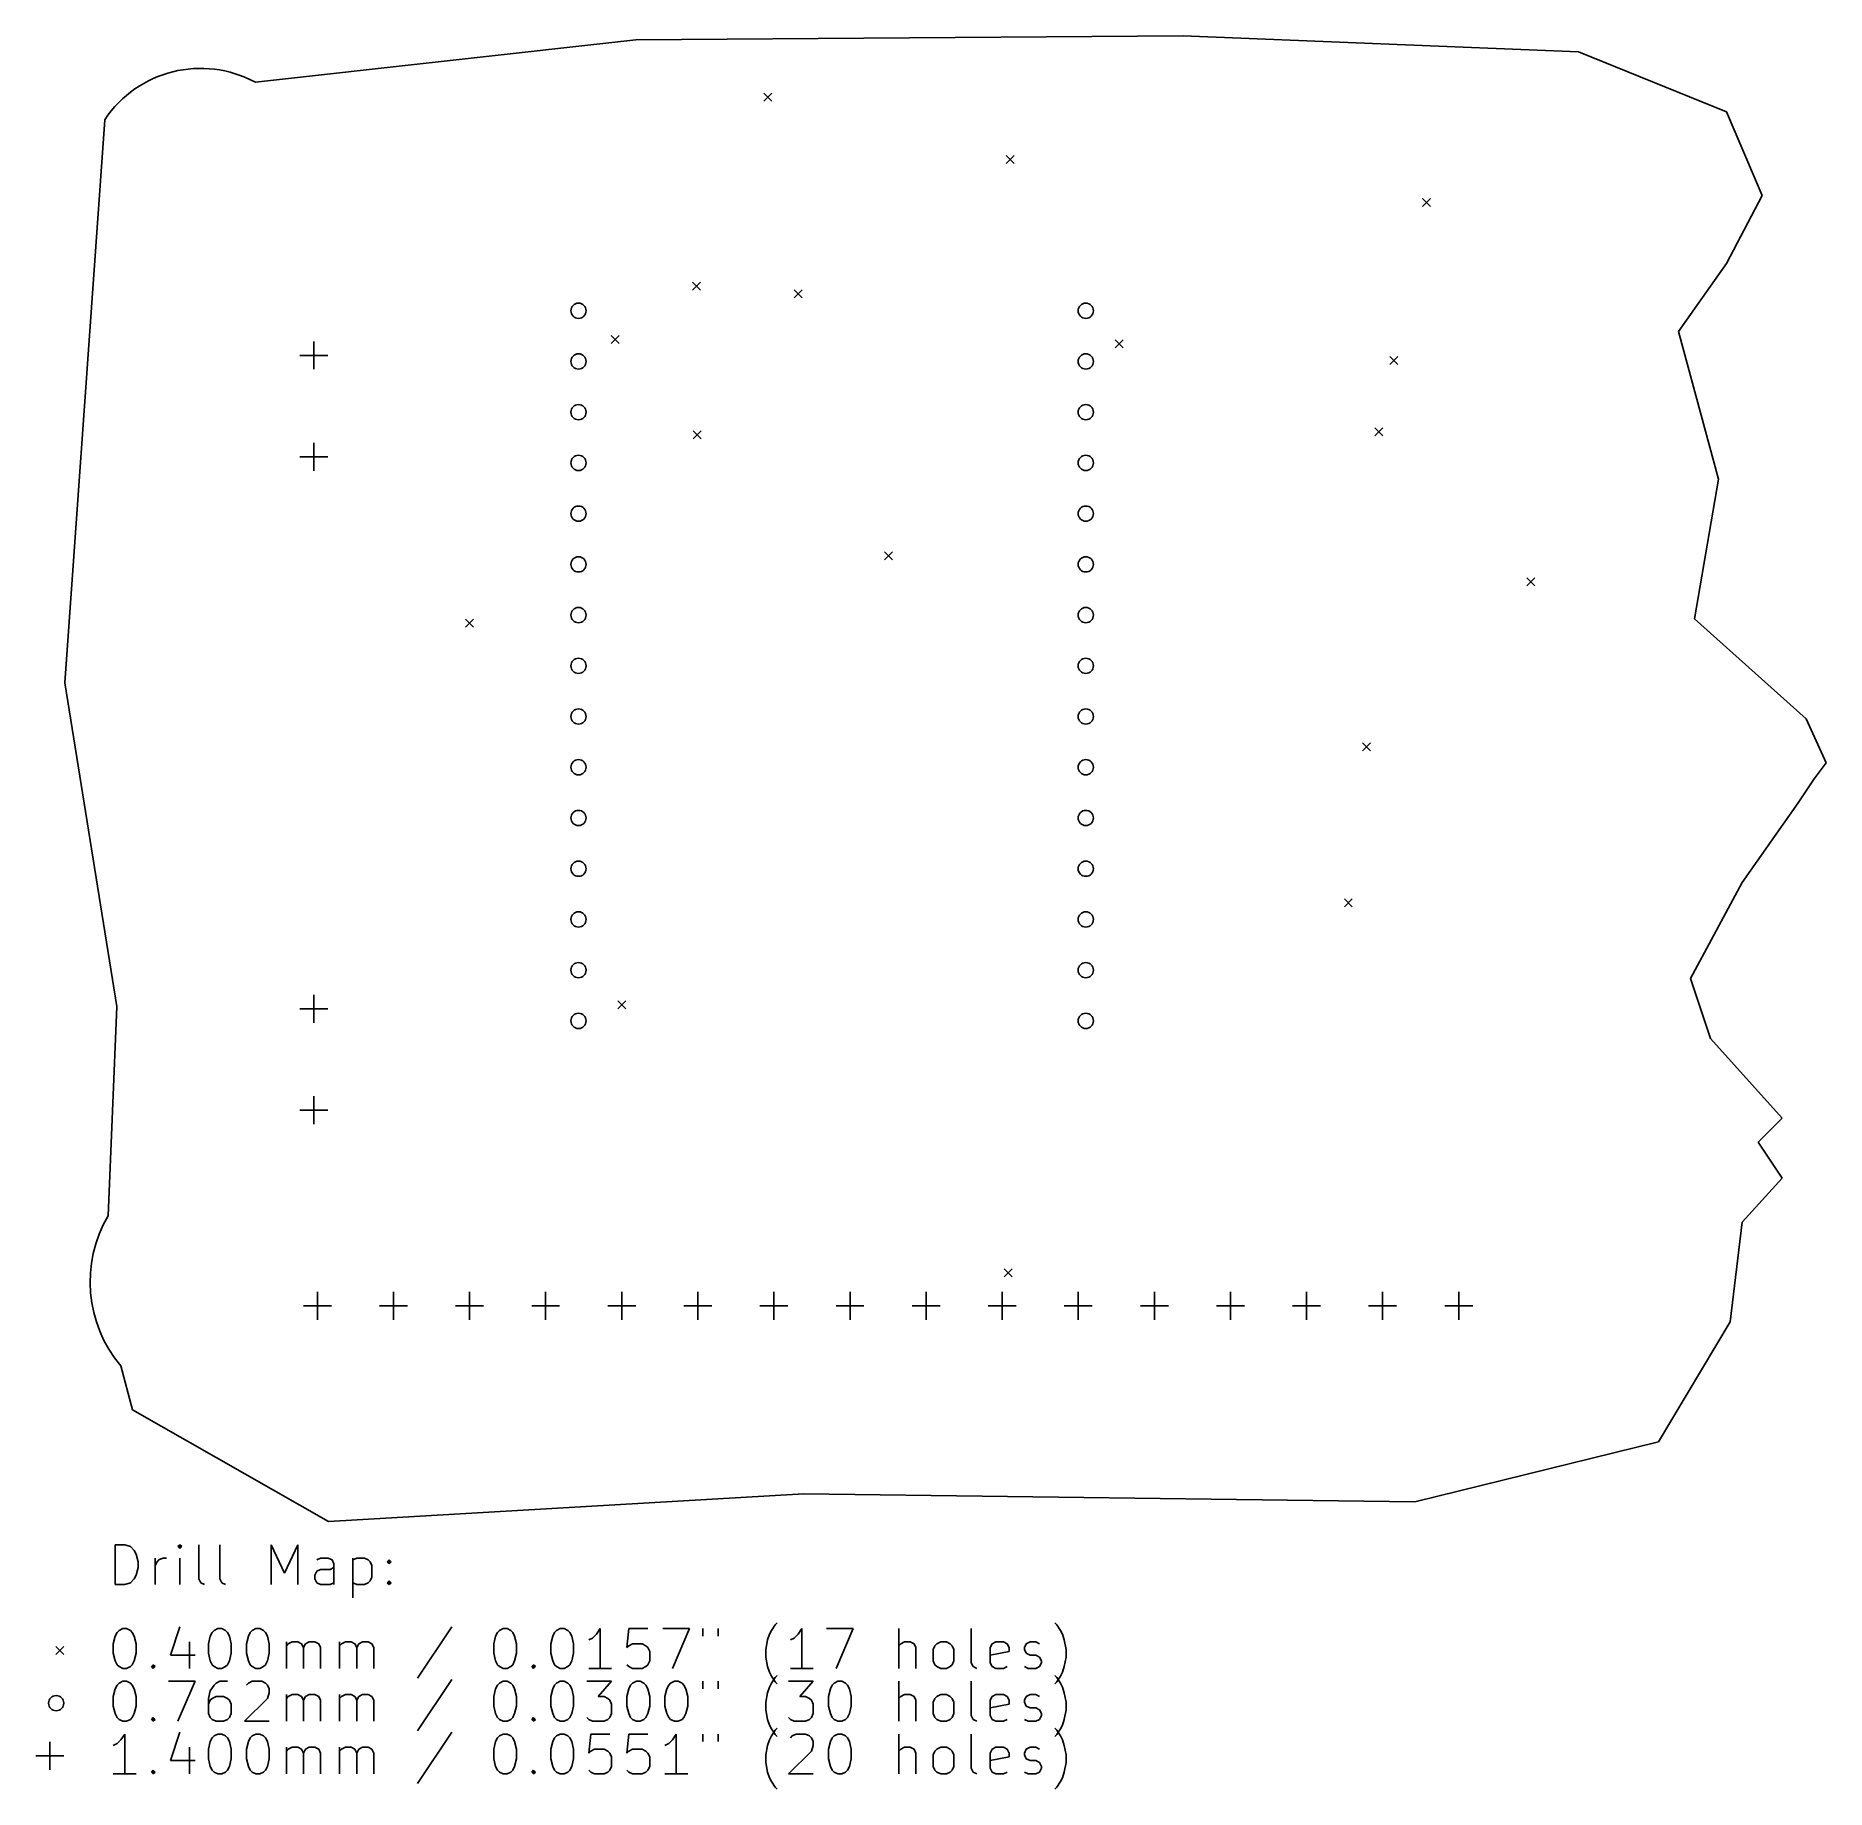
# Model space of a CAD drawing. Extents: x 84 to 173.6, y -135.4 to -47.6.
import ezdxf

# ---------------------------------------------------------------- set-up
doc = ezdxf.new("R2010")
doc.units = 0
doc.layers.add('BLACK', color=7, linetype='CONTINUOUS')

msp = doc.modelspace()

# ---------------------------------------------------------------- linework, layer by layer
at = {"layer": 'BLACK', "linetype": 'CONTINUOUS'}
for p, q in [((94.9432, -49.9251), (114, -47.8)), ((114, -47.8), (141.4, -47.6)), ((141.4, -47.6), (161.2, -48.4)), ((161.2, -48.4), (168.6, -51.4)), ((120.408, -50.4799), (120.808, -50.8799)), ((120.808, -50.4799), (120.408, -50.8799)), ((85.4, -80), (87.4, -51.8)), ((168.6, -51.4), (170.4, -55.6)), ((132.534, -53.6), (132.934, -54)), ((132.934, -53.6), (132.534, -54)), ((153.386, -55.7536), (153.786, -56.1536)), ((153.786, -55.7536), (153.386, -56.1536)), ((170.4, -55.6), (168.6, -59)), ((168.6, -59), (166.2, -62.4)), ((116.832, -59.9375), (117.232, -60.3375)), ((117.232, -59.9375), (116.832, -60.3375)), ((121.93, -60.3178), (122.33, -60.7178)), ((122.33, -60.3178), (121.93, -60.7178)), ((112.76, -62.603), (113.16, -63.003)), ((113.16, -62.603), (112.76, -63.003)), ((166.2, -62.4), (168.2, -69.8)), ((97.1775, -63.6), (98.5775, -63.6)), ((97.8775, -62.9), (97.8775, -64.3)), ((137.998, -62.826), (138.398, -63.226)), ((138.398, -62.826), (137.998, -63.226)), ((151.746, -63.6663), (152.146, -64.0663)), ((152.146, -63.6663), (151.746, -64.0663)), ((150.999, -67.2286), (151.399, -67.6286)), ((151.399, -67.2286), (150.999, -67.6286)), ((97.8775, -67.98), (97.8775, -69.38)), ((116.869, -67.3844), (117.269, -67.7844)), ((117.269, -67.3844), (116.869, -67.7844)), ((97.1775, -68.68), (98.5775, -68.68)), ((168.2, -69.8), (167, -76.8)), ((126.452, -73.4383), (126.852, -73.8383)), ((126.852, -73.4383), (126.452, -73.8383)), ((158.608, -74.7429), (159.008, -75.1429)), ((159.008, -74.7429), (158.608, -75.1429)), ((105.459, -76.8034), (105.859, -77.2034)), ((105.859, -76.8034), (105.459, -77.2034)), ((167, -76.8), (172.6, -81.8)), ((88, -96.2), (85.4, -80)), ((172.6, -81.8), (173.6, -84)), ((150.376, -83.006), (150.776, -83.406)), ((150.776, -83.006), (150.376, -83.406)), ((173.6, -84), (173, -84.8)), ((173, -84.8), (172.2, -86)), ((172.2, -86), (169.4, -90)), ((169.4, -90), (166.8, -94.8)), ((149.472, -90.8094), (149.872, -91.2094)), ((149.872, -90.8094), (149.472, -91.2094)), ((166.8, -94.8), (167.8, -97.8)), ((97.8775, -95.62), (97.8775, -97.02)), ((113.091, -95.9205), (113.491, -96.3205)), ((113.491, -95.9205), (113.091, -96.3205)), ((87.5716, -106.689), (88, -96.2)), ((97.1775, -96.32), (98.5775, -96.32)), ((167.8, -97.8), (171.4, -101.8)), ((97.8775, -100.7), (97.8775, -102.1)), ((97.1775, -101.4), (98.5775, -101.4)), ((171.4, -101.8), (170.2, -103)), ((170.2, -103), (171.4, -104.8)), ((171.4, -104.8), (169.4, -107)), ((169.4, -107), (168.8, -112)), ((132.447, -109.342), (132.847, -109.742)), ((132.847, -109.342), (132.447, -109.742)), ((98.05, -110.5), (98.05, -111.9)), ((101.86, -110.5), (101.86, -111.9)), ((105.67, -110.5), (105.67, -111.9)), ((109.48, -110.5), (109.48, -111.9)), ((113.29, -110.5), (113.29, -111.9)), ((117.1, -110.5), (117.1, -111.9)), ((120.91, -110.5), (120.91, -111.9)), ((124.72, -110.5), (124.72, -111.9)), ((128.53, -110.5), (128.53, -111.9)), ((132.34, -110.5), (132.34, -111.9)), ((136.15, -110.5), (136.15, -111.9)), ((139.96, -110.5), (139.96, -111.9)), ((143.77, -110.5), (143.77, -111.9)), ((147.58, -110.5), (147.58, -111.9)), ((151.39, -110.5), (151.39, -111.9)), ((155.2, -110.5), (155.2, -111.9)), ((97.35, -111.2), (98.75, -111.2)), ((101.16, -111.2), (102.56, -111.2)), ((104.97, -111.2), (106.37, -111.2)), ((108.78, -111.2), (110.18, -111.2)), ((112.59, -111.2), (113.99, -111.2)), ((116.4, -111.2), (117.8, -111.2)), ((120.21, -111.2), (121.61, -111.2)), ((124.02, -111.2), (125.42, -111.2)), ((127.83, -111.2), (129.23, -111.2)), ((131.64, -111.2), (133.04, -111.2)), ((135.45, -111.2), (136.85, -111.2)), ((139.26, -111.2), (140.66, -111.2)), ((143.07, -111.2), (144.47, -111.2)), ((146.88, -111.2), (148.28, -111.2)), ((150.69, -111.2), (152.09, -111.2)), ((154.5, -111.2), (155.9, -111.2)), ((168.8, -112), (165.2, -118)), ((88.8, -116.4), (88.2, -114.2)), ((98.6, -122), (88.8, -116.4)), ((165.2, -118), (153, -121)), ((122.4, -120.6), (98.6, -122)), ((153, -121), (122.4, -120.6)), ((87.9262, -125.155), (87.9262, -123.155)), ((87.9262, -123.155), (88.4024, -123.155)), ((88.4024, -123.155), (88.6881, -123.25)), ((88.6881, -123.25), (88.8786, -123.44)), ((88.8786, -123.44), (88.9738, -123.631)), ((88.9738, -123.631), (89.069, -124.012)), ((91.1643, -123.155), (91.069, -123.25)), ((91.069, -123.25), (91.1643, -123.345)), ((91.2595, -123.25), (91.1643, -123.155)), ((91.1643, -123.155), (91.1643, -123.345)), ((91.1643, -123.345), (91.2595, -123.25)), ((92.1167, -124.869), (92.1167, -123.155)), ((93.1643, -124.869), (93.1643, -123.155)), ((95.7357, -125.155), (95.7357, -123.155)), ((95.7357, -123.155), (96.4024, -124.583)), ((96.4024, -124.583), (97.069, -123.155)), ((97.069, -123.155), (97.069, -125.155)), ((89.069, -124.298), (88.9738, -124.679)), ((89.069, -124.012), (89.069, -124.298)), ((89.9262, -125.155), (89.9262, -123.821)), ((89.9262, -124.202), (90.0214, -124.012)), ((90.0214, -124.012), (90.1167, -123.917)), ((90.1167, -123.917), (90.3071, -123.821)), ((90.3071, -123.821), (90.4976, -123.821)), ((91.1643, -125.155), (91.1643, -123.821)), ((97.9262, -124.679), (98.0214, -124.488)), ((98.2119, -123.821), (98.0214, -123.917)), ((98.0214, -124.488), (98.2119, -124.393)), ((98.5929, -123.821), (98.2119, -123.821)), ((98.2119, -124.393), (98.6881, -124.393)), ((98.7833, -123.917), (98.5929, -123.821)), ((98.6881, -124.393), (98.8786, -124.298)), ((98.8786, -124.107), (98.7833, -123.917)), ((98.8786, -125.155), (98.8786, -124.107)), ((99.831, -123.821), (99.831, -125.821)), ((99.831, -123.917), (100.021, -123.821)), ((100.021, -123.821), (100.402, -123.821)), ((100.402, -123.821), (100.593, -123.917)), ((100.593, -123.917), (100.688, -124.012)), ((100.688, -124.012), (100.783, -124.202)), ((100.783, -124.202), (100.783, -124.774)), ((101.545, -124.012), (101.64, -123.917)), ((101.64, -124.107), (101.545, -124.012)), ((101.64, -123.917), (101.736, -124.012)), ((101.64, -123.917), (101.64, -124.107)), ((101.736, -124.012), (101.64, -124.107)), ((88.4024, -125.155), (87.9262, -125.155)), ((88.6881, -125.06), (88.4024, -125.155)), ((88.8786, -124.869), (88.6881, -125.06)), ((88.9738, -124.679), (88.8786, -124.869)), ((92.2119, -125.06), (92.1167, -124.869)), ((92.4024, -125.155), (92.2119, -125.06)), ((93.2595, -125.06), (93.1643, -124.869)), ((93.45, -125.155), (93.2595, -125.06)), ((97.9262, -124.869), (97.9262, -124.679)), ((98.0214, -125.06), (97.9262, -124.869)), ((98.2119, -125.155), (98.0214, -125.06)), ((98.6881, -125.155), (98.2119, -125.155)), ((98.8786, -125.06), (98.6881, -125.155)), ((100.021, -125.155), (99.831, -125.06)), ((100.402, -125.155), (100.021, -125.155)), ((100.593, -125.06), (100.402, -125.155)), ((100.688, -124.964), (100.593, -125.06)), ((100.783, -124.774), (100.688, -124.964)), ((101.545, -125.06), (101.64, -124.964)), ((101.64, -125.155), (101.545, -125.06)), ((101.64, -124.964), (101.736, -125.06)), ((101.64, -124.964), (101.64, -125.155)), ((101.736, -125.06), (101.64, -125.155)), ((91.1643, -127.26), (90.6881, -128.688)), ((104.783, -127.26), (103.069, -129.831)), ((120.783, -127.45), (120.974, -127.164)), ((120.974, -127.164), (121.069, -127.069)), ((135.069, -127.164), (134.974, -127.069)), ((135.26, -127.45), (135.069, -127.164)), ((87.831, -128.117), (87.9262, -127.736)), ((87.831, -128.593), (87.831, -128.117)), ((87.9262, -127.736), (88.0214, -127.545)), ((88.0214, -127.545), (88.1167, -127.45)), ((88.1167, -127.45), (88.3071, -127.355)), ((88.3071, -127.355), (88.4976, -127.355)), ((88.4976, -127.355), (88.6881, -127.45)), ((88.6881, -127.45), (88.7833, -127.545)), ((88.7833, -127.545), (88.8786, -127.736)), ((88.8786, -127.736), (88.9738, -128.117)), ((88.9738, -128.117), (88.9738, -128.593)), ((91.6405, -128.021), (91.6405, -129.355)), ((92.5929, -128.117), (92.6881, -127.736)), ((92.5929, -128.593), (92.5929, -128.117)), ((92.6881, -127.736), (92.7833, -127.545)), ((92.7833, -127.545), (92.8786, -127.45)), ((92.8786, -127.45), (93.069, -127.355)), ((93.069, -127.355), (93.2595, -127.355)), ((93.2595, -127.355), (93.45, -127.45)), ((93.45, -127.45), (93.5452, -127.545)), ((93.5452, -127.545), (93.6405, -127.736)), ((93.6405, -127.736), (93.7357, -128.117)), ((93.7357, -128.117), (93.7357, -128.593)), ((94.4976, -128.117), (94.5929, -127.736)), ((94.4976, -128.593), (94.4976, -128.117)), ((94.5929, -127.736), (94.6881, -127.545)), ((94.6881, -127.545), (94.7833, -127.45)), ((94.7833, -127.45), (94.9738, -127.355)), ((94.9738, -127.355), (95.1643, -127.355)), ((95.1643, -127.355), (95.3548, -127.45)), ((95.3548, -127.45), (95.45, -127.545)), ((95.45, -127.545), (95.5452, -127.736)), ((95.5452, -127.736), (95.6405, -128.117)), ((95.6405, -128.117), (95.6405, -128.593)), ((96.4976, -129.355), (96.4976, -128.021)), ((96.4976, -128.212), (96.5929, -128.117)), ((96.5929, -128.117), (96.7833, -128.021)), ((96.7833, -128.021), (97.069, -128.021)), ((97.069, -128.021), (97.2595, -128.117)), ((97.2595, -128.117), (97.3548, -128.307)), ((97.3548, -128.307), (97.45, -128.117)), ((97.45, -128.117), (97.6405, -128.021)), ((97.6405, -128.021), (97.9262, -128.021)), ((97.9262, -128.021), (98.1167, -128.117)), ((98.1167, -128.117), (98.2119, -128.307)), ((99.1643, -129.355), (99.1643, -128.021)), ((99.1643, -128.212), (99.2595, -128.117)), ((99.2595, -128.117), (99.45, -128.021)), ((99.45, -128.021), (99.7357, -128.021)), ((99.7357, -128.021), (99.9262, -128.117)), ((99.9262, -128.117), (100.021, -128.307)), ((100.021, -128.307), (100.117, -128.117)), ((100.117, -128.117), (100.307, -128.021)), ((100.307, -128.021), (100.593, -128.021)), ((100.593, -128.021), (100.783, -128.117)), ((100.783, -128.117), (100.879, -128.307)), ((106.879, -128.117), (106.974, -127.736)), ((106.879, -128.593), (106.879, -128.117)), ((106.974, -127.736), (107.069, -127.545)), ((107.069, -127.545), (107.164, -127.45)), ((107.164, -127.45), (107.355, -127.355)), ((107.355, -127.355), (107.545, -127.355)), ((107.545, -127.355), (107.736, -127.45)), ((107.736, -127.45), (107.831, -127.545)), ((107.831, -127.545), (107.926, -127.736)), ((107.926, -127.736), (108.021, -128.117)), ((108.021, -128.117), (108.021, -128.593)), ((109.736, -128.117), (109.831, -127.736)), ((109.736, -128.593), (109.736, -128.117)), ((109.831, -127.736), (109.926, -127.545)), ((109.926, -127.545), (110.021, -127.45)), ((110.021, -127.45), (110.212, -127.355)), ((110.212, -127.355), (110.402, -127.355)), ((110.402, -127.355), (110.593, -127.45)), ((110.593, -127.45), (110.688, -127.545)), ((110.688, -127.545), (110.783, -127.736)), ((110.783, -127.736), (110.879, -128.117)), ((110.879, -128.117), (110.879, -128.593)), ((111.831, -127.831), (111.64, -127.926)), ((112.021, -127.64), (111.831, -127.831)), ((112.212, -127.355), (112.021, -127.64)), ((112.212, -129.355), (112.212, -127.355)), ((113.64, -127.355), (113.545, -128.307)), ((114.593, -127.355), (113.64, -127.355)), ((113.64, -128.212), (113.831, -128.117)), ((113.831, -128.117), (114.307, -128.117)), ((114.307, -128.117), (114.498, -128.212)), ((115.355, -127.355), (116.688, -127.355)), ((116.688, -127.355), (115.831, -129.355)), ((117.355, -127.355), (117.355, -127.736)), ((118.117, -127.355), (118.117, -127.736)), ((120.498, -128.402), (120.593, -127.926)), ((120.593, -127.926), (120.688, -127.64)), ((120.688, -127.64), (120.783, -127.45)), ((121.926, -127.831), (121.736, -127.926)), ((122.117, -127.64), (121.926, -127.831)), ((122.307, -127.355), (122.117, -127.64)), ((122.307, -129.355), (122.307, -127.355)), ((123.545, -127.355), (124.879, -127.355)), ((124.879, -127.355), (124.021, -129.355)), ((127.164, -129.355), (127.164, -127.355)), ((127.26, -128.117), (127.164, -128.212)), ((127.45, -128.021), (127.26, -128.117)), ((127.736, -128.021), (127.45, -128.021)), ((127.926, -128.117), (127.736, -128.021)), ((128.021, -128.307), (127.926, -128.117)), ((128.974, -128.212), (129.069, -128.117)), ((129.069, -128.117), (129.26, -128.021)), ((129.26, -128.021), (129.545, -128.021)), ((129.545, -128.021), (129.736, -128.117)), ((129.736, -128.117), (129.831, -128.212)), ((130.783, -129.069), (130.783, -127.355)), ((131.736, -128.307), (131.831, -128.117)), ((131.831, -128.117), (132.021, -128.021)), ((132.021, -128.021), (132.402, -128.021)), ((132.402, -128.021), (132.593, -128.117)), ((132.593, -128.117), (132.688, -128.307)), ((133.45, -128.307), (133.545, -128.117)), ((133.545, -128.117), (133.736, -128.021)), ((133.736, -128.021), (134.021, -128.021)), ((134.021, -128.021), (134.212, -128.117)), ((135.355, -127.64), (135.26, -127.45)), ((135.45, -127.926), (135.355, -127.64)), ((135.545, -128.402), (135.45, -127.926)), ((84.95, -128.25), (85.35, -128.65)), ((85.35, -128.25), (84.95, -128.65)), ((87.9262, -128.974), (87.831, -128.593)), ((88.0214, -129.164), (87.9262, -128.974)), ((88.8786, -128.974), (88.7833, -129.164)), ((88.9738, -128.593), (88.8786, -128.974)), ((90.6881, -128.688), (91.9262, -128.688)), ((92.6881, -128.974), (92.5929, -128.593)), ((92.7833, -129.164), (92.6881, -128.974)), ((93.6405, -128.974), (93.5452, -129.164)), ((93.7357, -128.593), (93.6405, -128.974)), ((94.5929, -128.974), (94.4976, -128.593)), ((94.6881, -129.164), (94.5929, -128.974)), ((95.5452, -128.974), (95.45, -129.164)), ((95.6405, -128.593), (95.5452, -128.974)), ((97.3548, -128.307), (97.3548, -129.355)), ((98.2119, -128.307), (98.2119, -129.355)), ((100.021, -128.307), (100.021, -129.355)), ((100.879, -128.307), (100.879, -129.355)), ((106.974, -128.974), (106.879, -128.593)), ((107.069, -129.164), (106.974, -128.974)), ((107.926, -128.974), (107.831, -129.164)), ((108.021, -128.593), (107.926, -128.974)), ((109.831, -128.974), (109.736, -128.593)), ((109.926, -129.164), (109.831, -128.974)), ((110.783, -128.974), (110.688, -129.164)), ((110.879, -128.593), (110.783, -128.974)), ((113.545, -128.307), (113.64, -128.212)), ((114.498, -128.212), (114.593, -128.307)), ((114.593, -128.307), (114.688, -128.498)), ((114.688, -128.974), (114.593, -129.164)), ((114.688, -128.498), (114.688, -128.974)), ((120.498, -128.783), (120.498, -128.402)), ((120.593, -129.26), (120.498, -128.783)), ((128.021, -129.355), (128.021, -128.307)), ((128.879, -128.402), (128.974, -128.212)), ((128.879, -128.974), (128.879, -128.402)), ((128.974, -129.164), (128.879, -128.974)), ((129.831, -128.212), (129.926, -128.402)), ((129.926, -128.974), (129.831, -129.164)), ((129.926, -128.402), (129.926, -128.974)), ((130.879, -129.26), (130.783, -129.069)), ((131.736, -129.069), (131.736, -128.307)), ((132.688, -128.498), (131.736, -128.688)), ((131.831, -129.26), (131.736, -129.069)), ((132.688, -128.307), (132.688, -128.498)), ((133.45, -128.402), (133.45, -128.307)), ((133.545, -128.593), (133.45, -128.402)), ((133.736, -128.688), (133.545, -128.593)), ((134.021, -128.688), (133.736, -128.688)), ((134.212, -128.783), (134.021, -128.688)), ((134.307, -128.974), (134.212, -128.783)), ((134.212, -129.26), (134.307, -129.069)), ((134.307, -129.069), (134.307, -128.974)), ((135.45, -129.26), (135.545, -128.783)), ((135.545, -128.783), (135.545, -128.402)), ((88.1167, -129.26), (88.0214, -129.164)), ((88.3071, -129.355), (88.1167, -129.26)), ((88.4976, -129.355), (88.3071, -129.355)), ((88.6881, -129.26), (88.4976, -129.355)), ((88.7833, -129.164), (88.6881, -129.26)), ((89.7357, -129.26), (89.831, -129.164)), ((89.831, -129.355), (89.7357, -129.26)), ((89.831, -129.164), (89.9262, -129.26)), ((89.831, -129.164), (89.831, -129.355)), ((89.9262, -129.26), (89.831, -129.355)), ((92.8786, -129.26), (92.7833, -129.164)), ((93.069, -129.355), (92.8786, -129.26)), ((93.2595, -129.355), (93.069, -129.355)), ((93.45, -129.26), (93.2595, -129.355)), ((93.5452, -129.164), (93.45, -129.26)), ((94.7833, -129.26), (94.6881, -129.164)), ((94.9738, -129.355), (94.7833, -129.26)), ((95.1643, -129.355), (94.9738, -129.355)), ((95.3548, -129.26), (95.1643, -129.355)), ((95.45, -129.164), (95.3548, -129.26)), ((104.783, -129.9), (103.069, -132.471)), ((107.164, -129.26), (107.069, -129.164)), ((107.355, -129.355), (107.164, -129.26)), ((107.545, -129.355), (107.355, -129.355)), ((107.736, -129.26), (107.545, -129.355)), ((107.831, -129.164), (107.736, -129.26)), ((108.783, -129.26), (108.879, -129.164)), ((108.879, -129.355), (108.783, -129.26)), ((108.879, -129.164), (108.974, -129.26)), ((108.879, -129.164), (108.879, -129.355)), ((108.974, -129.26), (108.879, -129.355)), ((110.021, -129.26), (109.926, -129.164)), ((110.212, -129.355), (110.021, -129.26)), ((110.402, -129.355), (110.212, -129.355)), ((110.593, -129.26), (110.402, -129.355)), ((110.688, -129.164), (110.593, -129.26)), ((112.783, -129.355), (111.64, -129.355)), ((113.64, -129.26), (113.545, -129.164)), ((113.831, -129.355), (113.64, -129.26)), ((114.307, -129.355), (113.831, -129.355)), ((114.498, -129.26), (114.307, -129.355)), ((114.593, -129.164), (114.498, -129.26)), ((120.688, -129.545), (120.593, -129.26)), ((120.783, -129.736), (120.688, -129.545)), ((120.974, -130.021), (120.783, -129.736)), ((120.783, -130.09), (120.974, -129.804)), ((120.974, -129.804), (121.069, -129.709)), ((122.879, -129.355), (121.736, -129.355)), ((129.069, -129.26), (128.974, -129.164)), ((129.26, -129.355), (129.069, -129.26)), ((129.545, -129.355), (129.26, -129.355)), ((129.736, -129.26), (129.545, -129.355)), ((129.831, -129.164), (129.736, -129.26)), ((131.069, -129.355), (130.879, -129.26)), ((132.021, -129.355), (131.831, -129.26)), ((132.402, -129.355), (132.021, -129.355)), ((132.593, -129.26), (132.402, -129.355)), ((133.45, -129.26), (133.64, -129.355)), ((133.64, -129.355), (134.021, -129.355)), ((134.021, -129.355), (134.212, -129.26)), ((135.069, -129.804), (134.974, -129.709)), ((135.069, -130.021), (135.26, -129.736)), ((135.26, -130.09), (135.069, -129.804)), ((135.26, -129.736), (135.355, -129.545)), ((135.355, -129.545), (135.45, -129.26)), ((87.831, -130.757), (87.9262, -130.376)), ((87.831, -131.233), (87.831, -130.757)), ((87.9262, -130.376), (88.0214, -130.185)), ((88.0214, -130.185), (88.1167, -130.09)), ((88.1167, -130.09), (88.3071, -129.995)), ((88.3071, -129.995), (88.4976, -129.995)), ((88.4976, -129.995), (88.6881, -130.09)), ((88.6881, -130.09), (88.7833, -130.185)), ((88.7833, -130.185), (88.8786, -130.376)), ((88.8786, -130.376), (88.9738, -130.757)), ((88.9738, -130.757), (88.9738, -131.233)), ((90.5929, -129.995), (91.9262, -129.995)), ((91.9262, -129.995), (91.069, -131.995)), ((92.6881, -130.471), (92.5929, -130.852)), ((92.5929, -130.852), (92.5929, -131.614)), ((92.8786, -130.185), (92.6881, -130.471)), ((92.7833, -130.852), (92.6881, -130.947)), ((92.9738, -130.757), (92.7833, -130.852)), ((92.9738, -130.09), (92.8786, -130.185)), ((93.1643, -129.995), (92.9738, -130.09)), ((93.3548, -130.757), (92.9738, -130.757)), ((93.5452, -129.995), (93.1643, -129.995)), ((93.5452, -130.852), (93.3548, -130.757)), ((93.6405, -130.947), (93.5452, -130.852)), ((95.5452, -130.852), (94.4024, -131.995)), ((94.4976, -130.185), (94.5929, -130.09)), ((94.5929, -130.09), (94.7833, -129.995)), ((94.7833, -129.995), (95.2595, -129.995)), ((95.2595, -129.995), (95.45, -130.09)), ((95.45, -130.09), (95.5452, -130.185)), ((95.5452, -130.185), (95.6405, -130.376)), ((95.6405, -130.566), (95.5452, -130.852)), ((95.6405, -130.376), (95.6405, -130.566)), ((96.4976, -131.995), (96.4976, -130.661)), ((96.4976, -130.852), (96.5929, -130.757)), ((96.5929, -130.757), (96.7833, -130.661)), ((96.7833, -130.661), (97.069, -130.661)), ((97.069, -130.661), (97.2595, -130.757)), ((97.2595, -130.757), (97.3548, -130.947)), ((97.3548, -130.947), (97.45, -130.757)), ((97.45, -130.757), (97.6405, -130.661)), ((97.6405, -130.661), (97.9262, -130.661)), ((97.9262, -130.661), (98.1167, -130.757)), ((98.1167, -130.757), (98.2119, -130.947)), ((99.1643, -131.995), (99.1643, -130.661)), ((99.1643, -130.852), (99.2595, -130.757)), ((99.2595, -130.757), (99.45, -130.661)), ((99.45, -130.661), (99.7357, -130.661)), ((99.7357, -130.661), (99.9262, -130.757)), ((99.9262, -130.757), (100.021, -130.947)), ((100.021, -130.947), (100.117, -130.757)), ((100.117, -130.757), (100.307, -130.661)), ((100.307, -130.661), (100.593, -130.661)), ((100.593, -130.661), (100.783, -130.757)), ((100.783, -130.757), (100.879, -130.947)), ((106.879, -130.757), (106.974, -130.376)), ((106.879, -131.233), (106.879, -130.757)), ((106.974, -130.376), (107.069, -130.185)), ((107.069, -130.185), (107.164, -130.09)), ((107.164, -130.09), (107.355, -129.995)), ((107.355, -129.995), (107.545, -129.995)), ((107.545, -129.995), (107.736, -130.09)), ((107.736, -130.09), (107.831, -130.185)), ((107.831, -130.185), (107.926, -130.376)), ((107.926, -130.376), (108.021, -130.757)), ((108.021, -130.757), (108.021, -131.233)), ((109.736, -130.757), (109.831, -130.376)), ((109.736, -131.233), (109.736, -130.757)), ((109.831, -130.376), (109.926, -130.185)), ((109.926, -130.185), (110.021, -130.09)), ((110.021, -130.09), (110.212, -129.995)), ((110.212, -129.995), (110.402, -129.995)), ((110.402, -129.995), (110.593, -130.09)), ((110.593, -130.09), (110.688, -130.185)), ((110.688, -130.185), (110.783, -130.376)), ((110.783, -130.376), (110.879, -130.757)), ((110.879, -130.757), (110.879, -131.233)), ((111.545, -129.995), (112.783, -129.995)), ((112.783, -129.995), (112.117, -130.757)), ((112.117, -130.757), (112.402, -130.757)), ((112.402, -130.757), (112.593, -130.852)), ((112.593, -130.852), (112.688, -130.947)), ((113.545, -130.757), (113.64, -130.376)), ((113.545, -131.233), (113.545, -130.757)), ((113.64, -130.376), (113.736, -130.185)), ((113.736, -130.185), (113.831, -130.09)), ((113.831, -130.09), (114.021, -129.995)), ((114.021, -129.995), (114.212, -129.995)), ((114.212, -129.995), (114.402, -130.09)), ((114.402, -130.09), (114.498, -130.185)), ((114.498, -130.185), (114.593, -130.376)), ((114.593, -130.376), (114.688, -130.757)), ((114.688, -130.757), (114.688, -131.233)), ((115.45, -130.757), (115.545, -130.376)), ((115.45, -131.233), (115.45, -130.757)), ((115.545, -130.376), (115.64, -130.185)), ((115.64, -130.185), (115.736, -130.09)), ((115.736, -130.09), (115.926, -129.995)), ((115.926, -129.995), (116.117, -129.995)), ((116.117, -129.995), (116.307, -130.09)), ((116.307, -130.09), (116.402, -130.185)), ((116.402, -130.185), (116.498, -130.376)), ((116.498, -130.376), (116.593, -130.757)), ((116.593, -130.757), (116.593, -131.233)), ((117.355, -129.995), (117.355, -130.376)), ((118.117, -129.995), (118.117, -130.376)), ((120.498, -131.042), (120.593, -130.566)), ((120.593, -130.566), (120.688, -130.28)), ((120.688, -130.28), (120.783, -130.09)), ((121.069, -130.117), (120.974, -130.021)), ((121.64, -129.995), (122.879, -129.995)), ((122.879, -129.995), (122.212, -130.757)), ((122.212, -130.757), (122.498, -130.757)), ((122.498, -130.757), (122.688, -130.852)), ((122.688, -130.852), (122.783, -130.947)), ((123.64, -130.757), (123.736, -130.376)), ((123.64, -131.233), (123.64, -130.757)), ((123.736, -130.376), (123.831, -130.185)), ((123.831, -130.185), (123.926, -130.09)), ((123.926, -130.09), (124.117, -129.995)), ((124.117, -129.995), (124.307, -129.995)), ((124.307, -129.995), (124.498, -130.09)), ((124.498, -130.09), (124.593, -130.185)), ((124.593, -130.185), (124.688, -130.376)), ((124.688, -130.376), (124.783, -130.757)), ((124.783, -130.757), (124.783, -131.233)), ((127.164, -131.995), (127.164, -129.995)), ((127.26, -130.757), (127.164, -130.852)), ((127.45, -130.661), (127.26, -130.757)), ((127.736, -130.661), (127.45, -130.661)), ((127.926, -130.757), (127.736, -130.661)), ((128.021, -130.947), (127.926, -130.757)), ((128.879, -131.042), (128.974, -130.852)), ((128.974, -130.852), (129.069, -130.757)), ((129.069, -130.757), (129.26, -130.661)), ((129.26, -130.661), (129.545, -130.661)), ((129.545, -130.661), (129.736, -130.757)), ((129.736, -130.757), (129.831, -130.852)), ((129.831, -130.852), (129.926, -131.042)), ((130.783, -131.709), (130.783, -129.995)), ((131.736, -130.947), (131.831, -130.757)), ((131.831, -130.757), (132.021, -130.661)), ((132.021, -130.661), (132.402, -130.661)), ((132.402, -130.661), (132.593, -130.757)), ((132.593, -130.757), (132.688, -130.947)), ((133.45, -130.947), (133.545, -130.757)), ((133.545, -130.757), (133.736, -130.661)), ((133.736, -130.661), (134.021, -130.661)), ((134.021, -130.661), (134.212, -130.757)), ((134.974, -130.117), (135.069, -130.021)), ((135.355, -130.28), (135.26, -130.09)), ((135.45, -130.566), (135.355, -130.28)), ((135.545, -131.042), (135.45, -130.566)), ((87.9262, -131.614), (87.831, -131.233)), ((88.0214, -131.804), (87.9262, -131.614)), ((88.8786, -131.614), (88.7833, -131.804)), ((88.9738, -131.233), (88.8786, -131.614)), ((92.6881, -130.947), (92.5929, -131.138)), ((92.5929, -131.614), (92.6881, -131.804)), ((93.7357, -131.138), (93.6405, -130.947)), ((93.6405, -131.804), (93.7357, -131.614)), ((93.7357, -131.614), (93.7357, -131.138)), ((97.3548, -130.947), (97.3548, -131.995)), ((98.2119, -130.947), (98.2119, -131.995)), ((100.021, -130.947), (100.021, -131.995)), ((100.879, -130.947), (100.879, -131.995)), ((106.974, -131.614), (106.879, -131.233)), ((107.069, -131.804), (106.974, -131.614)), ((107.926, -131.614), (107.831, -131.804)), ((108.021, -131.233), (107.926, -131.614)), ((109.831, -131.614), (109.736, -131.233)), ((109.926, -131.804), (109.831, -131.614)), ((110.783, -131.614), (110.688, -131.804)), ((110.879, -131.233), (110.783, -131.614)), ((112.688, -130.947), (112.783, -131.138)), ((112.783, -131.614), (112.688, -131.804)), ((112.783, -131.138), (112.783, -131.614)), ((113.64, -131.614), (113.545, -131.233)), ((113.736, -131.804), (113.64, -131.614)), ((114.593, -131.614), (114.498, -131.804)), ((114.688, -131.233), (114.593, -131.614)), ((115.545, -131.614), (115.45, -131.233)), ((115.64, -131.804), (115.545, -131.614)), ((116.498, -131.614), (116.402, -131.804)), ((116.593, -131.233), (116.498, -131.614)), ((120.498, -131.423), (120.498, -131.042)), ((120.593, -131.9), (120.498, -131.423)), ((122.783, -130.947), (122.879, -131.138)), ((122.879, -131.614), (122.783, -131.804)), ((122.879, -131.138), (122.879, -131.614)), ((123.736, -131.614), (123.64, -131.233)), ((123.831, -131.804), (123.736, -131.614)), ((124.688, -131.614), (124.593, -131.804)), ((124.783, -131.233), (124.688, -131.614)), ((128.021, -131.995), (128.021, -130.947)), ((128.879, -131.614), (128.879, -131.042)), ((128.974, -131.804), (128.879, -131.614)), ((129.926, -131.614), (129.831, -131.804)), ((129.926, -131.042), (129.926, -131.614)), ((130.879, -131.9), (130.783, -131.709)), ((131.736, -131.709), (131.736, -130.947)), ((132.688, -131.138), (131.736, -131.328)), ((131.831, -131.9), (131.736, -131.709)), ((132.688, -130.947), (132.688, -131.138)), ((133.45, -131.042), (133.45, -130.947)), ((133.545, -131.233), (133.45, -131.042)), ((133.736, -131.328), (133.545, -131.233)), ((134.021, -131.328), (133.736, -131.328)), ((134.212, -131.423), (134.021, -131.328)), ((134.307, -131.614), (134.212, -131.423)), ((134.212, -131.9), (134.307, -131.709)), ((134.307, -131.709), (134.307, -131.614)), ((135.45, -131.9), (135.545, -131.423)), ((135.545, -131.423), (135.545, -131.042)), ((88.1167, -131.9), (88.0214, -131.804)), ((88.3071, -131.995), (88.1167, -131.9)), ((88.4024, -132.635), (88.2119, -132.92)), ((88.4976, -131.995), (88.3071, -131.995)), ((88.4024, -134.635), (88.4024, -132.635)), ((88.6881, -131.9), (88.4976, -131.995)), ((88.7833, -131.804), (88.6881, -131.9)), ((89.7357, -131.9), (89.831, -131.804)), ((89.831, -131.995), (89.7357, -131.9)), ((89.831, -131.804), (89.9262, -131.9)), ((89.831, -131.804), (89.831, -131.995)), ((89.9262, -131.9), (89.831, -131.995)), ((91.1643, -132.54), (90.6881, -133.968)), ((92.6881, -131.804), (92.7833, -131.9)), ((92.7833, -131.9), (92.9738, -131.995)), ((92.8786, -132.73), (93.069, -132.635)), ((92.9738, -131.995), (93.3548, -131.995)), ((93.069, -132.635), (93.2595, -132.635)), ((93.2595, -132.635), (93.45, -132.73)), ((93.3548, -131.995), (93.5452, -131.9)), ((93.5452, -131.9), (93.6405, -131.804)), ((94.4024, -131.995), (95.6405, -131.995)), ((94.7833, -132.73), (94.9738, -132.635)), ((94.9738, -132.635), (95.1643, -132.635)), ((95.1643, -132.635), (95.3548, -132.73)), ((104.783, -132.54), (103.069, -135.111)), ((107.164, -131.9), (107.069, -131.804)), ((107.355, -131.995), (107.164, -131.9)), ((107.164, -132.73), (107.355, -132.635)), ((107.545, -131.995), (107.355, -131.995)), ((107.355, -132.635), (107.545, -132.635)), ((107.736, -131.9), (107.545, -131.995)), ((107.545, -132.635), (107.736, -132.73)), ((107.831, -131.804), (107.736, -131.9)), ((108.783, -131.9), (108.879, -131.804)), ((108.879, -131.995), (108.783, -131.9)), ((108.879, -131.804), (108.974, -131.9)), ((108.879, -131.804), (108.879, -131.995)), ((108.974, -131.9), (108.879, -131.995)), ((110.021, -131.9), (109.926, -131.804)), ((110.212, -131.995), (110.021, -131.9)), ((110.021, -132.73), (110.212, -132.635)), ((110.402, -131.995), (110.212, -131.995)), ((110.212, -132.635), (110.402, -132.635)), ((110.593, -131.9), (110.402, -131.995)), ((110.402, -132.635), (110.593, -132.73)), ((110.688, -131.804), (110.593, -131.9)), ((111.64, -131.9), (111.545, -131.804)), ((111.831, -131.995), (111.64, -131.9)), ((111.736, -132.635), (111.64, -133.587)), ((112.688, -132.635), (111.736, -132.635)), ((112.402, -131.995), (111.831, -131.995)), ((112.593, -131.9), (112.402, -131.995)), ((112.688, -131.804), (112.593, -131.9)), ((113.64, -132.635), (113.545, -133.587)), ((114.593, -132.635), (113.64, -132.635)), ((113.831, -131.9), (113.736, -131.804)), ((114.021, -131.995), (113.831, -131.9)), ((114.212, -131.995), (114.021, -131.995)), ((114.402, -131.9), (114.212, -131.995)), ((114.498, -131.804), (114.402, -131.9)), ((115.736, -131.9), (115.64, -131.804)), ((115.926, -131.995), (115.736, -131.9)), ((116.021, -132.635), (115.831, -132.92)), ((116.117, -131.995), (115.926, -131.995)), ((116.021, -134.635), (116.021, -132.635)), ((116.307, -131.9), (116.117, -131.995)), ((116.402, -131.804), (116.307, -131.9)), ((117.355, -132.635), (117.355, -133.016)), ((118.117, -132.635), (118.117, -133.016)), ((120.688, -132.185), (120.593, -131.9)), ((120.783, -132.376), (120.688, -132.185)), ((120.974, -132.661), (120.783, -132.376)), ((120.783, -132.73), (120.974, -132.444)), ((120.974, -132.444), (121.069, -132.349)), ((121.069, -132.757), (120.974, -132.661)), ((121.736, -131.9), (121.64, -131.804)), ((121.926, -131.995), (121.736, -131.9)), ((121.831, -132.73), (122.021, -132.635)), ((122.498, -131.995), (121.926, -131.995)), ((122.021, -132.635), (122.498, -132.635)), ((122.688, -131.9), (122.498, -131.995)), ((122.498, -132.635), (122.688, -132.73)), ((122.783, -131.804), (122.688, -131.9)), ((123.926, -131.9), (123.831, -131.804)), ((124.117, -131.995), (123.926, -131.9)), ((123.926, -132.73), (124.117, -132.635)), ((124.307, -131.995), (124.117, -131.995)), ((124.117, -132.635), (124.307, -132.635)), ((124.498, -131.9), (124.307, -131.995)), ((124.307, -132.635), (124.498, -132.73)), ((124.593, -131.804), (124.498, -131.9)), ((127.164, -134.635), (127.164, -132.635)), ((129.069, -131.9), (128.974, -131.804)), ((129.26, -131.995), (129.069, -131.9)), ((129.545, -131.995), (129.26, -131.995)), ((129.736, -131.9), (129.545, -131.995)), ((129.831, -131.804), (129.736, -131.9)), ((130.783, -134.349), (130.783, -132.635)), ((131.069, -131.995), (130.879, -131.9)), ((132.021, -131.995), (131.831, -131.9)), ((132.402, -131.995), (132.021, -131.995)), ((132.593, -131.9), (132.402, -131.995)), ((133.45, -131.9), (133.64, -131.995)), ((133.64, -131.995), (134.021, -131.995)), ((134.021, -131.995), (134.212, -131.9)), ((135.069, -132.444), (134.974, -132.349)), ((134.974, -132.757), (135.069, -132.661)), ((135.069, -132.661), (135.26, -132.376)), ((135.26, -132.73), (135.069, -132.444)), ((135.26, -132.376), (135.355, -132.185)), ((135.355, -132.185), (135.45, -131.9)), ((84.65, -133.03), (84.65, -134.43)), ((88.0214, -133.111), (87.831, -133.206)), ((88.2119, -132.92), (88.0214, -133.111)), ((91.6405, -133.301), (91.6405, -134.635)), ((92.5929, -133.397), (92.6881, -133.016)), ((92.5929, -133.873), (92.5929, -133.397)), ((92.6881, -133.016), (92.7833, -132.825)), ((92.7833, -132.825), (92.8786, -132.73)), ((93.45, -132.73), (93.5452, -132.825)), ((93.5452, -132.825), (93.6405, -133.016)), ((93.6405, -133.016), (93.7357, -133.397)), ((93.7357, -133.397), (93.7357, -133.873)), ((94.4976, -133.397), (94.5929, -133.016)), ((94.4976, -133.873), (94.4976, -133.397)), ((94.5929, -133.016), (94.6881, -132.825)), ((94.6881, -132.825), (94.7833, -132.73)), ((95.3548, -132.73), (95.45, -132.825)), ((95.45, -132.825), (95.5452, -133.016)), ((95.5452, -133.016), (95.6405, -133.397)), ((95.6405, -133.397), (95.6405, -133.873)), ((96.4976, -134.635), (96.4976, -133.301)), ((96.4976, -133.492), (96.5929, -133.397)), ((96.5929, -133.397), (96.7833, -133.301)), ((96.7833, -133.301), (97.069, -133.301)), ((97.069, -133.301), (97.2595, -133.397)), ((97.2595, -133.397), (97.3548, -133.587)), ((97.3548, -133.587), (97.45, -133.397)), ((97.45, -133.397), (97.6405, -133.301)), ((97.6405, -133.301), (97.9262, -133.301)), ((97.9262, -133.301), (98.1167, -133.397)), ((98.1167, -133.397), (98.2119, -133.587)), ((99.1643, -134.635), (99.1643, -133.301)), ((99.1643, -133.492), (99.2595, -133.397)), ((99.2595, -133.397), (99.45, -133.301)), ((99.45, -133.301), (99.7357, -133.301)), ((99.7357, -133.301), (99.9262, -133.397)), ((99.9262, -133.397), (100.021, -133.587)), ((100.021, -133.587), (100.117, -133.397)), ((100.117, -133.397), (100.307, -133.301)), ((100.307, -133.301), (100.593, -133.301)), ((100.593, -133.301), (100.783, -133.397)), ((100.783, -133.397), (100.879, -133.587)), ((106.879, -133.397), (106.974, -133.016)), ((106.879, -133.873), (106.879, -133.397)), ((106.974, -133.016), (107.069, -132.825)), ((107.069, -132.825), (107.164, -132.73)), ((107.736, -132.73), (107.831, -132.825)), ((107.831, -132.825), (107.926, -133.016)), ((107.926, -133.016), (108.021, -133.397)), ((108.021, -133.397), (108.021, -133.873)), ((109.736, -133.397), (109.831, -133.016)), ((109.736, -133.873), (109.736, -133.397)), ((109.831, -133.016), (109.926, -132.825)), ((109.926, -132.825), (110.021, -132.73)), ((110.593, -132.73), (110.688, -132.825)), ((110.688, -132.825), (110.783, -133.016)), ((110.783, -133.016), (110.879, -133.397)), ((110.879, -133.397), (110.879, -133.873)), ((111.64, -133.587), (111.736, -133.492)), ((111.736, -133.492), (111.926, -133.397)), ((111.926, -133.397), (112.402, -133.397)), ((112.402, -133.397), (112.593, -133.492)), ((112.593, -133.492), (112.688, -133.587)), ((113.545, -133.587), (113.64, -133.492)), ((113.64, -133.492), (113.831, -133.397)), ((113.831, -133.397), (114.307, -133.397)), ((114.307, -133.397), (114.498, -133.492)), ((114.498, -133.492), (114.593, -133.587)), ((115.64, -133.111), (115.45, -133.206)), ((115.831, -132.92), (115.64, -133.111)), ((120.498, -133.682), (120.593, -133.206)), ((120.593, -133.206), (120.688, -132.92)), ((120.688, -132.92), (120.783, -132.73)), ((122.783, -133.492), (121.64, -134.635)), ((121.736, -132.825), (121.831, -132.73)), ((122.688, -132.73), (122.783, -132.825)), ((122.783, -132.825), (122.879, -133.016)), ((122.879, -133.206), (122.783, -133.492)), ((122.879, -133.016), (122.879, -133.206)), ((123.64, -133.397), (123.736, -133.016)), ((123.64, -133.873), (123.64, -133.397)), ((123.736, -133.016), (123.831, -132.825)), ((123.831, -132.825), (123.926, -132.73)), ((124.498, -132.73), (124.593, -132.825)), ((124.593, -132.825), (124.688, -133.016)), ((124.688, -133.016), (124.783, -133.397)), ((124.783, -133.397), (124.783, -133.873)), ((127.26, -133.397), (127.164, -133.492)), ((127.45, -133.301), (127.26, -133.397)), ((127.736, -133.301), (127.45, -133.301)), ((127.926, -133.397), (127.736, -133.301)), ((128.021, -133.587), (127.926, -133.397)), ((128.879, -133.682), (128.974, -133.492)), ((128.974, -133.492), (129.069, -133.397)), ((129.069, -133.397), (129.26, -133.301)), ((129.26, -133.301), (129.545, -133.301)), ((129.545, -133.301), (129.736, -133.397)), ((129.736, -133.397), (129.831, -133.492)), ((129.831, -133.492), (129.926, -133.682)), ((131.736, -133.587), (131.831, -133.397)), ((131.831, -133.397), (132.021, -133.301)), ((132.021, -133.301), (132.402, -133.301)), ((132.402, -133.301), (132.593, -133.397)), ((132.593, -133.397), (132.688, -133.587)), ((133.45, -133.587), (133.545, -133.397)), ((133.545, -133.397), (133.736, -133.301)), ((133.736, -133.301), (134.021, -133.301)), ((134.021, -133.301), (134.212, -133.397)), ((135.355, -132.92), (135.26, -132.73)), ((135.45, -133.206), (135.355, -132.92)), ((135.545, -133.682), (135.45, -133.206)), ((83.95, -133.73), (85.35, -133.73)), ((89.7357, -134.54), (89.831, -134.444)), ((89.831, -134.444), (89.9262, -134.54)), ((89.831, -134.444), (89.831, -134.635)), ((90.6881, -133.968), (91.9262, -133.968)), ((92.6881, -134.254), (92.5929, -133.873)), ((92.7833, -134.444), (92.6881, -134.254)), ((92.8786, -134.54), (92.7833, -134.444)), ((93.5452, -134.444), (93.45, -134.54)), ((93.6405, -134.254), (93.5452, -134.444)), ((93.7357, -133.873), (93.6405, -134.254)), ((94.5929, -134.254), (94.4976, -133.873)), ((94.6881, -134.444), (94.5929, -134.254)), ((94.7833, -134.54), (94.6881, -134.444)), ((95.45, -134.444), (95.3548, -134.54)), ((95.5452, -134.254), (95.45, -134.444)), ((95.6405, -133.873), (95.5452, -134.254)), ((97.3548, -133.587), (97.3548, -134.635)), ((98.2119, -133.587), (98.2119, -134.635)), ((100.021, -133.587), (100.021, -134.635)), ((100.879, -133.587), (100.879, -134.635)), ((106.974, -134.254), (106.879, -133.873)), ((107.069, -134.444), (106.974, -134.254)), ((107.164, -134.54), (107.069, -134.444)), ((107.831, -134.444), (107.736, -134.54)), ((107.926, -134.254), (107.831, -134.444)), ((108.021, -133.873), (107.926, -134.254)), ((108.783, -134.54), (108.879, -134.444)), ((108.879, -134.444), (108.974, -134.54)), ((108.879, -134.444), (108.879, -134.635)), ((109.831, -134.254), (109.736, -133.873)), ((109.926, -134.444), (109.831, -134.254)), ((110.021, -134.54), (109.926, -134.444)), ((110.688, -134.444), (110.593, -134.54)), ((110.783, -134.254), (110.688, -134.444)), ((110.879, -133.873), (110.783, -134.254)), ((111.736, -134.54), (111.64, -134.444)), ((112.688, -134.444), (112.593, -134.54)), ((112.688, -133.587), (112.783, -133.778)), ((112.783, -134.254), (112.688, -134.444)), ((112.783, -133.778), (112.783, -134.254)), ((113.64, -134.54), (113.545, -134.444)), ((114.593, -134.444), (114.498, -134.54)), ((114.593, -133.587), (114.688, -133.778)), ((114.688, -134.254), (114.593, -134.444)), ((114.688, -133.778), (114.688, -134.254)), ((120.498, -134.063), (120.498, -133.682)), ((120.593, -134.54), (120.498, -134.063)), ((123.736, -134.254), (123.64, -133.873)), ((123.831, -134.444), (123.736, -134.254)), ((123.926, -134.54), (123.831, -134.444)), ((124.593, -134.444), (124.498, -134.54)), ((124.688, -134.254), (124.593, -134.444)), ((124.783, -133.873), (124.688, -134.254)), ((128.021, -134.635), (128.021, -133.587)), ((128.879, -134.254), (128.879, -133.682)), ((128.974, -134.444), (128.879, -134.254)), ((129.069, -134.54), (128.974, -134.444)), ((129.831, -134.444), (129.736, -134.54)), ((129.926, -134.254), (129.831, -134.444)), ((129.926, -133.682), (129.926, -134.254)), ((130.879, -134.54), (130.783, -134.349)), ((131.736, -134.349), (131.736, -133.587)), ((132.688, -133.778), (131.736, -133.968)), ((131.831, -134.54), (131.736, -134.349)), ((132.688, -133.587), (132.688, -133.778)), ((133.45, -133.682), (133.45, -133.587)), ((133.545, -133.873), (133.45, -133.682)), ((133.736, -133.968), (133.545, -133.873)), ((134.021, -133.968), (133.736, -133.968)), ((134.212, -134.063), (134.021, -133.968)), ((134.307, -134.254), (134.212, -134.063)), ((134.212, -134.54), (134.307, -134.349)), ((134.307, -134.349), (134.307, -134.254)), ((135.45, -134.54), (135.545, -134.063)), ((135.545, -134.063), (135.545, -133.682)), ((88.9738, -134.635), (87.831, -134.635)), ((89.831, -134.635), (89.7357, -134.54)), ((89.9262, -134.54), (89.831, -134.635)), ((93.069, -134.635), (92.8786, -134.54)), ((93.2595, -134.635), (93.069, -134.635)), ((93.45, -134.54), (93.2595, -134.635)), ((94.9738, -134.635), (94.7833, -134.54)), ((95.1643, -134.635), (94.9738, -134.635)), ((95.3548, -134.54), (95.1643, -134.635)), ((107.355, -134.635), (107.164, -134.54)), ((107.545, -134.635), (107.355, -134.635)), ((107.736, -134.54), (107.545, -134.635)), ((108.879, -134.635), (108.783, -134.54)), ((108.974, -134.54), (108.879, -134.635)), ((110.212, -134.635), (110.021, -134.54)), ((110.402, -134.635), (110.212, -134.635)), ((110.593, -134.54), (110.402, -134.635)), ((111.926, -134.635), (111.736, -134.54)), ((112.402, -134.635), (111.926, -134.635)), ((112.593, -134.54), (112.402, -134.635)), ((113.831, -134.635), (113.64, -134.54)), ((114.307, -134.635), (113.831, -134.635)), ((114.498, -134.54), (114.307, -134.635)), ((116.593, -134.635), (115.45, -134.635)), ((120.688, -134.825), (120.593, -134.54)), ((120.783, -135.016), (120.688, -134.825)), ((120.974, -135.301), (120.783, -135.016)), ((121.069, -135.397), (120.974, -135.301)), ((121.64, -134.635), (122.879, -134.635)), ((124.117, -134.635), (123.926, -134.54)), ((124.307, -134.635), (124.117, -134.635)), ((124.498, -134.54), (124.307, -134.635)), ((129.26, -134.635), (129.069, -134.54)), ((129.545, -134.635), (129.26, -134.635)), ((129.736, -134.54), (129.545, -134.635)), ((131.069, -134.635), (130.879, -134.54)), ((132.021, -134.635), (131.831, -134.54)), ((132.402, -134.635), (132.021, -134.635)), ((132.593, -134.54), (132.402, -134.635)), ((133.45, -134.54), (133.64, -134.635)), ((133.64, -134.635), (134.021, -134.635)), ((134.021, -134.635), (134.212, -134.54)), ((134.974, -135.397), (135.069, -135.301)), ((135.069, -135.301), (135.26, -135.016)), ((135.26, -135.016), (135.355, -134.825)), ((135.355, -134.825), (135.45, -134.54))]:
    msp.add_line(p, q, dxfattribs=at)
at = {"layer": 'BLACK'}
for centre in [(111.125, -61.366), (136.525, -61.366), (111.125, -63.906), (136.525, -63.906), (111.125, -66.446), (136.525, -66.446), (111.125, -68.986), (136.525, -68.986), (111.125, -71.526), (136.525, -71.526), (111.125, -74.066), (136.525, -74.066), (111.125, -76.606), (136.525, -76.606), (111.125, -79.146), (136.525, -79.146), (111.125, -81.686), (136.525, -81.686), (111.125, -84.226), (136.525, -84.226), (111.125, -86.766), (136.525, -86.766), (111.125, -89.306), (136.525, -89.306), (111.125, -91.846), (136.525, -91.846), (111.125, -94.386), (136.525, -94.386), (111.125, -96.926), (136.525, -96.926), (84.969, -131.09)]:
    msp.add_circle(centre, 0.381, dxfattribs=at)
for centre, radius, start, end in [((92.2, -55), 5.7689, 61.607, 146.31), ((93.2, -110), 6.5299, -210.466, -139.97)]:
    msp.add_arc(centre, radius, start, end, dxfattribs=at)

doc.saveas('drawing.dxf')
